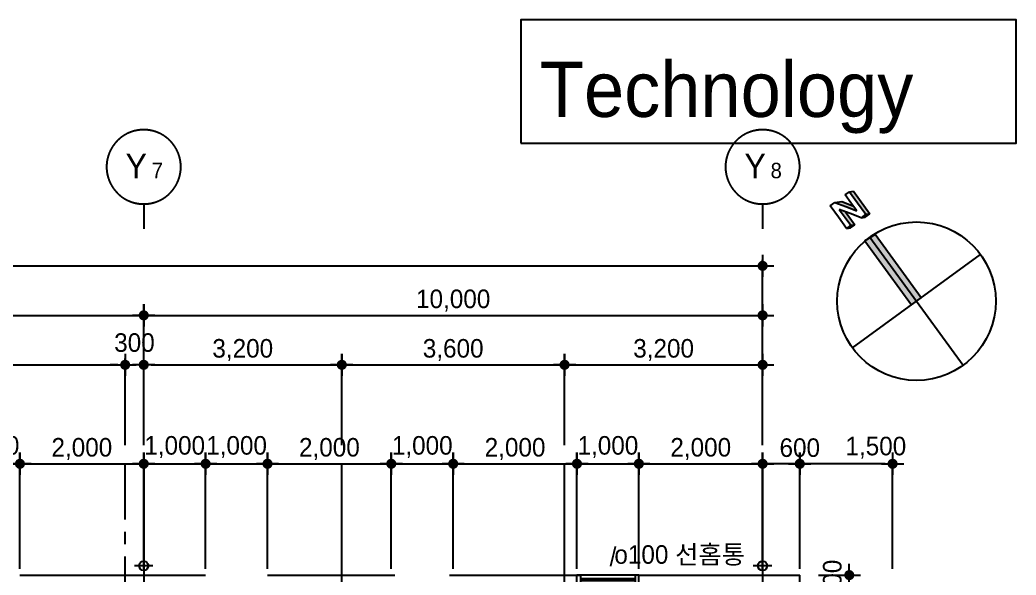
# Model space of a CAD drawing. Extents: x 13990145 to 14069640, y -1806033 to -1750552.
# Drawn here: x 14053440 to 14069535, y -1759529 to -1750552 of the extents above; entities that cross this region are included whole.
import ezdxf
from ezdxf.enums import TextEntityAlignment as Align

# ---------------------------------------------------------------- set-up
doc = ezdxf.new("R2010")
doc.units = 0
doc.header["$LTSCALE"] = 100
doc.header["$MEASUREMENT"] = 0
doc.header["$PDSIZE"] = -10
doc.linetypes.add('CEN', pattern=[66, 60, -2, 2, -2])
doc.layers.get('0').update_dxf_attribs({"linetype": 'CONTINUOUS'})
doc.layers.get('Defpoints').update_dxf_attribs({"linetype": 'CONTINUOUS'})
for name, color, linetype in [('8', 8, 'CONTINUOUS'), ('AXIS', 7, 'CEN'), ('CEN', 1, 'CEN'), ('DIM', 7, 'CONTINUOUS'), ('SY2', 7, 'CONTINUOUS'), ('TEXT1', 7, 'CONTINUOUS'), ('WALL-1', 7, 'CONTINUOUS'), ('WALL-UNKNOWN', 3, 'CONTINUOUS'), ('WID', 4, 'CONTINUOUS'), ('우수드레인', 8, 'CONTINUOUS')]:
    doc.layers.add(name, color=color, linetype=linetype)
doc.styles.add('HY울를도M', font='HYWULM.TTF')
doc.styles.add('굴림', font='H2HDRM.TTF')
doc.styles.add('돋음', font='Dotum.ttf', dxfattribs={"height": 3})
doc.dimstyles.new('DIM100', dxfattribs={"dimtxt": 300, "dimasz": 120, "dimexe": 1, "dimexo": 100, "dimgap": 60, "dimtad": 1, "dimdec": 4, "dimzin": 0, "dimdsep": 46, "dimlunit": 6, "dimtxsty": '굴림', "dimblk": 'DOTT', "dimcen": 0.09, "dimadec": 0, "dimazin": 0, "dimtfac": 1, "dimtdec": 4, "dimtofl": 0, "dimtmove": 2, "dimatfit": 2, "dimldrblk": 'DOTT', "dimfxl": 1, "dimtolj": 1, "dimtzin": 0, "dimarcsym": 0})
doc.dimstyles.new('DIM50', dxfattribs={"dimscale": 50, "dimtxt": 3, "dimasz": 1.2, "dimexe": 1, "dimexo": 1, "dimgap": 0.6, "dimtad": 1, "dimdec": 4, "dimzin": 0, "dimdsep": 46, "dimlunit": 6, "dimtxsty": '굴림', "dimblk": 'DOTT', "dimcen": 0.09, "dimadec": 0, "dimazin": 0, "dimtfac": 1, "dimtdec": 4, "dimtofl": 0, "dimtmove": 2, "dimatfit": 2, "dimldrblk": 'DOTT', "dimfxl": 1, "dimtolj": 1, "dimtzin": 0, "dimarcsym": 0})

# ---------------------------------------------------------------- blocks, each defined once
blk = doc.blocks.new('DOTT')
for p, q in [((0, 1.5), (0, -1.5)), ((-1.5, 0), (1.5, 0))]:
    blk.add_line(p, q)
at = {"color": 6, "const_width": 0.68}
blk.add_lwpolyline([(-0.34, 0, 1), (0.34, 0, 1)], format="xyb", close=True, dxfattribs=at)
blk = doc.blocks.new('*D48')
at = {"layer": 'Defpoints', "color": 0, "lineweight": -3}
for p in [(14065440, -1754529), (14005440, -1757729), (14065440, -1757729)]:
    blk.add_point(p, dxfattribs=at)
at = {"layer": 'DIM', "color": 7, "lineweight": -2}
for p, q in [((14005440, -1757429), (14005440, -1754429)), ((14005560, -1754529), (14065320, -1754529)), ((14065440, -1757429), (14065440, -1754429))]:
    blk.add_line(p, q, dxfattribs=at)
at = {"layer": 'DIM', "color": 7, "lineweight": -2, "xscale": 120, "yscale": 120, "zscale": 120, "rotation": 180}
blk.add_blockref('DOTT', (14005440, -1754529), dxfattribs=at)
at = {"layer": 'DIM', "color": 7, "lineweight": -2, "xscale": 120, "yscale": 120, "zscale": 120}
blk.add_blockref('DOTT', (14065440, -1754529), dxfattribs=at)
at = {"layer": 'DIM', "color": 3, "insert": (14035440, -1754290), "char_height": 300, "attachment_point": 5, "style": '굴림'}
blk.add_mtext('\\A1;60,000', dxfattribs=at)
blk = doc.blocks.new('*D53')
at = {"layer": 'Defpoints', "color": 0, "lineweight": -3}
for p in [(14055440, -1755329), (14045440, -1757729), (14055440, -1757729)]:
    blk.add_point(p, dxfattribs=at)
at = {"layer": 'DIM', "color": 7, "lineweight": -2}
for p, q in [((14045440, -1757429), (14045440, -1755229)), ((14045560, -1755329), (14055320, -1755329)), ((14055440, -1757429), (14055440, -1755229))]:
    blk.add_line(p, q, dxfattribs=at)
at = {"layer": 'DIM', "color": 7, "lineweight": -2, "xscale": 120, "yscale": 120, "zscale": 120, "rotation": 180}
blk.add_blockref('DOTT', (14045440, -1755329), dxfattribs=at)
at = {"layer": 'DIM', "color": 7, "lineweight": -2, "xscale": 120, "yscale": 120, "zscale": 120}
blk.add_blockref('DOTT', (14055440, -1755329), dxfattribs=at)
at = {"layer": 'DIM', "color": 3, "insert": (14050440, -1755090), "char_height": 300, "attachment_point": 5, "style": '굴림'}
blk.add_mtext('\\A1;10,000', dxfattribs=at)
blk = doc.blocks.new('*D54')
at = {"layer": 'Defpoints', "color": 0, "lineweight": -3}
for p in [(14065440, -1755329), (14055440, -1757729), (14065440, -1757729)]:
    blk.add_point(p, dxfattribs=at)
at = {"layer": 'DIM', "color": 7, "lineweight": -2}
for p, q in [((14055440, -1757429), (14055440, -1755229)), ((14055560, -1755329), (14065320, -1755329)), ((14065440, -1757429), (14065440, -1755229))]:
    blk.add_line(p, q, dxfattribs=at)
at = {"layer": 'DIM', "color": 7, "lineweight": -2, "xscale": 120, "yscale": 120, "zscale": 120, "rotation": 180}
blk.add_blockref('DOTT', (14055440, -1755329), dxfattribs=at)
at = {"layer": 'DIM', "color": 7, "lineweight": -2, "xscale": 120, "yscale": 120, "zscale": 120}
blk.add_blockref('DOTT', (14065440, -1755329), dxfattribs=at)
at = {"layer": 'DIM', "color": 3, "insert": (14060440, -1755090), "char_height": 300, "attachment_point": 5, "style": '굴림'}
blk.add_mtext('\\A1;10,000', dxfattribs=at)
blk = doc.blocks.new('BOMBOM_S')
at = {"color": 7}
blk.add_line((0, 0.4), (0, 0), dxfattribs=at)
blk.add_lwpolyline([(-0.6, 1, 1), (0.6, 1, 1), (-0.6, 1, 1)], format="xyb", dxfattribs=at)
at = {"color": 1, "style": '돋음'}
for tag, p, height in [('X', (-0.295, 0.816), 0.4), ('N', (0.129, 0.816), 0.25)]:
    blk.add_attdef(tag, p, '', height=height, dxfattribs=at)
blk = doc.blocks.new('*D95')
at = {"layer": 'Defpoints', "color": 0, "lineweight": -3, "ltscale": 3}
for p in [(14053440, -1757729), (14052440, -1759529), (14053440, -1759529)]:
    blk.add_point(p, dxfattribs=at)
at = {"layer": 'DIM', "color": 7, "lineweight": -2, "ltscale": 3}
for p, q in [((14052440, -1759429), (14052440, -1757728)), ((14052560, -1757729), (14053320, -1757729)), ((14053440, -1759429), (14053440, -1757728))]:
    blk.add_line(p, q, dxfattribs=at)
at = {"layer": 'DIM', "color": 7, "lineweight": -2, "ltscale": 3, "xscale": 120, "yscale": 120, "zscale": 120, "rotation": 180}
blk.add_blockref('DOTT', (14052440, -1757729), dxfattribs=at)
at = {"layer": 'DIM', "color": 7, "lineweight": -2, "ltscale": 3, "xscale": 120, "yscale": 120, "zscale": 120}
blk.add_blockref('DOTT', (14053440, -1757729), dxfattribs=at)
at = {"layer": 'DIM', "color": 3, "ltscale": 3, "insert": (14052940, -1757459), "char_height": 300, "attachment_point": 5, "style": '굴림'}
blk.add_mtext('\\A1;1,000', dxfattribs=at)
blk = doc.blocks.new('*D96')
at = {"layer": 'Defpoints', "color": 0, "lineweight": -3, "ltscale": 3}
for p in [(14055440, -1757729), (14053440, -1759529), (14055440, -1759529)]:
    blk.add_point(p, dxfattribs=at)
at = {"layer": 'DIM', "color": 7, "lineweight": -2, "ltscale": 3}
for p, q in [((14053440, -1759429), (14053440, -1757728)), ((14053560, -1757729), (14055320, -1757729)), ((14055440, -1759429), (14055440, -1757728))]:
    blk.add_line(p, q, dxfattribs=at)
at = {"layer": 'DIM', "color": 7, "lineweight": -2, "ltscale": 3, "xscale": 120, "yscale": 120, "zscale": 120, "rotation": 180}
blk.add_blockref('DOTT', (14053440, -1757729), dxfattribs=at)
at = {"layer": 'DIM', "color": 7, "lineweight": -2, "ltscale": 3, "xscale": 120, "yscale": 120, "zscale": 120}
blk.add_blockref('DOTT', (14055440, -1757729), dxfattribs=at)
at = {"layer": 'DIM', "color": 3, "ltscale": 3, "insert": (14054440, -1757490), "char_height": 300, "attachment_point": 5, "style": '굴림'}
blk.add_mtext('\\A1;2,000', dxfattribs=at)
blk = doc.blocks.new('*D97')
at = {"layer": 'Defpoints', "color": 0, "lineweight": -3, "ltscale": 3}
for p in [(14056440, -1757729), (14055440, -1759529), (14056440, -1759529)]:
    blk.add_point(p, dxfattribs=at)
at = {"layer": 'DIM', "color": 7, "lineweight": -2, "ltscale": 3}
for p, q in [((14055440, -1759429), (14055440, -1757728)), ((14055560, -1757729), (14056320, -1757729)), ((14056440, -1759429), (14056440, -1757728))]:
    blk.add_line(p, q, dxfattribs=at)
at = {"layer": 'DIM', "color": 7, "lineweight": -2, "ltscale": 3, "xscale": 120, "yscale": 120, "zscale": 120, "rotation": 180}
blk.add_blockref('DOTT', (14055440, -1757729), dxfattribs=at)
at = {"layer": 'DIM', "color": 7, "lineweight": -2, "ltscale": 3, "xscale": 120, "yscale": 120, "zscale": 120}
blk.add_blockref('DOTT', (14056440, -1757729), dxfattribs=at)
at = {"layer": 'DIM', "color": 3, "ltscale": 3, "insert": (14055940, -1757459), "char_height": 300, "attachment_point": 5, "style": '굴림'}
blk.add_mtext('\\A1;1,000', dxfattribs=at)
blk = doc.blocks.new('*D98')
at = {"layer": 'Defpoints', "color": 0, "lineweight": -3, "ltscale": 3}
for p in [(14057440, -1757729), (14056440, -1759529), (14057440, -1759529)]:
    blk.add_point(p, dxfattribs=at)
at = {"layer": 'DIM', "color": 7, "lineweight": -2, "ltscale": 3}
for p, q in [((14056440, -1759429), (14056440, -1757728)), ((14056560, -1757729), (14057320, -1757729)), ((14057440, -1759429), (14057440, -1757728))]:
    blk.add_line(p, q, dxfattribs=at)
at = {"layer": 'DIM', "color": 7, "lineweight": -2, "ltscale": 3, "xscale": 120, "yscale": 120, "zscale": 120, "rotation": 180}
blk.add_blockref('DOTT', (14056440, -1757729), dxfattribs=at)
at = {"layer": 'DIM', "color": 7, "lineweight": -2, "ltscale": 3, "xscale": 120, "yscale": 120, "zscale": 120}
blk.add_blockref('DOTT', (14057440, -1757729), dxfattribs=at)
at = {"layer": 'DIM', "color": 3, "ltscale": 3, "insert": (14056940, -1757459), "char_height": 300, "attachment_point": 5, "style": '굴림'}
blk.add_mtext('\\A1;1,000', dxfattribs=at)
blk = doc.blocks.new('*D99')
at = {"layer": 'Defpoints', "color": 0, "lineweight": -3, "ltscale": 3}
for p in [(14062440, -1757729), (14060440, -1759529), (14062440, -1759529)]:
    blk.add_point(p, dxfattribs=at)
at = {"layer": 'DIM', "color": 7, "lineweight": -2, "ltscale": 3}
for p, q in [((14060440, -1759429), (14060440, -1757728)), ((14060560, -1757729), (14062320, -1757729)), ((14062440, -1759429), (14062440, -1757728))]:
    blk.add_line(p, q, dxfattribs=at)
at = {"layer": 'DIM', "color": 7, "lineweight": -2, "ltscale": 3, "xscale": 120, "yscale": 120, "zscale": 120, "rotation": 180}
blk.add_blockref('DOTT', (14060440, -1757729), dxfattribs=at)
at = {"layer": 'DIM', "color": 7, "lineweight": -2, "ltscale": 3, "xscale": 120, "yscale": 120, "zscale": 120}
blk.add_blockref('DOTT', (14062440, -1757729), dxfattribs=at)
at = {"layer": 'DIM', "color": 3, "ltscale": 3, "insert": (14061440, -1757490), "char_height": 300, "attachment_point": 5, "style": '굴림'}
blk.add_mtext('\\A1;2,000', dxfattribs=at)
blk = doc.blocks.new('*D100')
at = {"layer": 'Defpoints', "color": 0, "lineweight": -3, "ltscale": 3}
for p in [(14065440, -1757729), (14063440, -1759529), (14065440, -1759529)]:
    blk.add_point(p, dxfattribs=at)
at = {"layer": 'DIM', "color": 7, "lineweight": -2, "ltscale": 3}
for p, q in [((14063440, -1759429), (14063440, -1757728)), ((14063560, -1757729), (14065320, -1757729)), ((14065440, -1759429), (14065440, -1757728))]:
    blk.add_line(p, q, dxfattribs=at)
at = {"layer": 'DIM', "color": 7, "lineweight": -2, "ltscale": 3, "xscale": 120, "yscale": 120, "zscale": 120, "rotation": 180}
blk.add_blockref('DOTT', (14063440, -1757729), dxfattribs=at)
at = {"layer": 'DIM', "color": 7, "lineweight": -2, "ltscale": 3, "xscale": 120, "yscale": 120, "zscale": 120}
blk.add_blockref('DOTT', (14065440, -1757729), dxfattribs=at)
at = {"layer": 'DIM', "color": 3, "ltscale": 3, "insert": (14064440, -1757490), "char_height": 300, "attachment_point": 5, "style": '굴림'}
blk.add_mtext('\\A1;2,000', dxfattribs=at)
blk = doc.blocks.new('*D101')
at = {"layer": 'Defpoints', "color": 0, "lineweight": -3, "ltscale": 3}
for p in [(14063440, -1757729), (14062440, -1759529), (14063440, -1759529)]:
    blk.add_point(p, dxfattribs=at)
at = {"layer": 'DIM', "color": 7, "lineweight": -2, "ltscale": 3}
for p, q in [((14062440, -1759429), (14062440, -1757728)), ((14062560, -1757729), (14063320, -1757729)), ((14063440, -1759429), (14063440, -1757728))]:
    blk.add_line(p, q, dxfattribs=at)
at = {"layer": 'DIM', "color": 7, "lineweight": -2, "ltscale": 3, "xscale": 120, "yscale": 120, "zscale": 120, "rotation": 180}
blk.add_blockref('DOTT', (14062440, -1757729), dxfattribs=at)
at = {"layer": 'DIM', "color": 7, "lineweight": -2, "ltscale": 3, "xscale": 120, "yscale": 120, "zscale": 120}
blk.add_blockref('DOTT', (14063440, -1757729), dxfattribs=at)
at = {"layer": 'DIM', "color": 3, "ltscale": 3, "insert": (14062940, -1757459), "char_height": 300, "attachment_point": 5, "style": '굴림'}
blk.add_mtext('\\A1;1,000', dxfattribs=at)
blk = doc.blocks.new('*D103')
at = {"layer": 'Defpoints', "color": 0, "lineweight": -3, "ltscale": 3}
for p in [(14065440, -1757729), (14065440, -1759529), (14066040, -1759529)]:
    blk.add_point(p, dxfattribs=at)
at = {"layer": 'DIM', "color": 7, "lineweight": -2, "ltscale": 3}
for p, q in [((14065440, -1759429), (14065440, -1757728)), ((14065920, -1757729), (14065560, -1757729)), ((14066040, -1759429), (14066040, -1757728))]:
    blk.add_line(p, q, dxfattribs=at)
at = {"layer": 'DIM', "color": 7, "lineweight": -2, "ltscale": 3, "xscale": 120, "yscale": 120, "zscale": 120, "rotation": 180}
blk.add_blockref('DOTT', (14065440, -1757729), dxfattribs=at)
at = {"layer": 'DIM', "color": 7, "lineweight": -2, "ltscale": 3, "xscale": 120, "yscale": 120, "zscale": 120}
blk.add_blockref('DOTT', (14066040, -1757729), dxfattribs=at)
at = {"layer": 'DIM', "color": 3, "ltscale": 3, "insert": (14066040, -1757470), "char_height": 300, "attachment_point": 5, "style": '굴림'}
blk.add_mtext('\\A1;600', dxfattribs=at)
blk = doc.blocks.new('*D128')
at = {"layer": 'Defpoints', "color": 0, "lineweight": -3}
for p in [(14066040, -1759529), (14066040, -1760129), (14066840, -1760129)]:
    blk.add_point(p, dxfattribs=at)
at = {"layer": 'DIM', "color": 7, "lineweight": -2}
for p, q in [((14066340, -1759529), (14066940, -1759529)), ((14066840, -1759649), (14066840, -1760009)), ((14066340, -1760129), (14066940, -1760129))]:
    blk.add_line(p, q, dxfattribs=at)
at = {"layer": 'DIM', "color": 7, "lineweight": -2, "xscale": 120, "yscale": 120, "zscale": 120}
for p, rotation in [((14066840, -1759529), 90), ((14066840, -1760129), 270)]:
    blk.add_blockref('DOTT', p, dxfattribs=dict(at, rotation=rotation))
at = {"layer": 'DIM', "color": 3, "insert": (14066567, -1759607), "char_height": 300, "attachment_point": 5, "rotation": 90, "style": '굴림'}
blk.add_mtext('\\A1;600', dxfattribs=at)
blk = doc.blocks.new('방위-1')
at = {"layer": 'SY2'}
blk.add_hatch(color=256, dxfattribs=at).paths.add_polyline_path([(1079, 670), (978, 834), (-57, 78), (57, -78)])
for p, q in [((1358, 1261), (1541, 1395)), ((1358, 1261), (1541, 1395)), ((1597, 1318), (1530, 1142)), ((1597, 1318), (1530, 1142)), ((1541, 1395), (1597, 1318)), ((1541, 1395), (1597, 1318)), ((1597, 1318), (1613, 1204)), ((1597, 1318), (1613, 1204)), ((1177, 1129), (1358, 1261)), ((1177, 1129), (1358, 1261)), ((1228, 1060), (1177, 1129)), ((1177, 1129), (1186, 1064)), ((1228, 1060), (1177, 1129)), ((1177, 1129), (1186, 1064)), ((1355, 1153), (1228, 1060)), ((1355, 1153), (1228, 1060)), ((1447, 1149), (1236, 995)), ((1447, 1149), (1236, 995)), ((1483, 1247), (1355, 1153)), ((1483, 1247), (1355, 1153)), ((1417, 1069), (1483, 1247)), ((1417, 1069), (1483, 1247)), ((1530, 1142), (1462, 966)), ((1530, 1142), (1462, 966)), ((1613, 1204), (1544, 1026)), ((1613, 1204), (1544, 1026)), ((1590, 1059), (1718, 1153)), ((1590, 1059), (1718, 1153)), ((1718, 1153), (1768, 1084)), ((1718, 1153), (1768, 1084)), ((-756, 1034), (756, -1034)), ((1186, 1064), (1236, 995)), ((1186, 1064), (1236, 995)), ((1228, 1060), (1236, 995)), ((1228, 1060), (1236, 995)), ((1350, 893), (1417, 1069)), ((1350, 893), (1417, 1069)), ((1777, 1019), (1413, 753)), ((1777, 1019), (1413, 753)), ((1462, 966), (1590, 1059)), ((1462, 966), (1590, 1059)), ((1768, 1084), (1588, 952)), ((1768, 1084), (1588, 952)), ((1768, 1084), (1777, 1019)), ((1768, 1084), (1777, 1019)), ((1405, 818), (1350, 893)), ((1350, 893), (1359, 828)), ((1405, 818), (1350, 893)), ((1350, 893), (1359, 828)), ((1359, 828), (1413, 753)), ((1359, 828), (1413, 753)), ((1588, 952), (1405, 818)), ((1588, 952), (1405, 818)), ((1405, 818), (1413, 753)), ((1405, 818), (1413, 753)), ((1034, 756), (-1034, -756))]:
    blk.add_line(p, q, dxfattribs=at)
blk.add_lwpolyline([(-57, 78), (57, -78), (1079, 670), (978, 834)], close=True, dxfattribs=at)
blk.add_circle((0, 0), 1281, dxfattribs=at)
for points in [[(1597, 1318), (1613, 1204), (1462, 966)], [(1597, 1318), (1613, 1204), (1462, 966)], [(1177, 1129), (1228, 1060), (1186, 1064)], [(1177, 1129), (1228, 1060), (1186, 1064)], [(1483, 1247), (1447, 1149), (1228, 1060)], [(1483, 1247), (1447, 1149), (1228, 1060)], [(1447, 1149), (1228, 1060), (1236, 995)], [(1447, 1149), (1228, 1060), (1236, 995)], [(1613, 1204), (1544, 1026), (1462, 966)], [(1613, 1204), (1544, 1026), (1462, 966)], [(1186, 1064), (1236, 995), (1228, 1060)], [(1186, 1064), (1236, 995), (1228, 1060)], [(1413, 753), (1405, 818), (1768, 1084)], [(1413, 753), (1405, 818), (1768, 1084)], [(1768, 1084), (1777, 1019), (1413, 753)], [(1768, 1084), (1777, 1019), (1413, 753)], [(1350, 893), (1405, 818), (1359, 828)], [(1350, 893), (1405, 818), (1359, 828)], [(1405, 818), (1413, 753), (1359, 828)], [(1405, 818), (1413, 753), (1359, 828)]]:
    blk.add_solid(points, dxfattribs=at)
blk = doc.blocks.new('*D140')
at = {"layer": 'Defpoints', "color": 0, "lineweight": -3}
for p in [(14058640, -1756129), (14055440, -1757729), (14058640, -1757729)]:
    blk.add_point(p, dxfattribs=at)
at = {"layer": 'DIM', "color": 7, "lineweight": -2}
for p, q in [((14055440, -1757429), (14055440, -1756029)), ((14055560, -1756129), (14058520, -1756129)), ((14058640, -1757429), (14058640, -1756029))]:
    blk.add_line(p, q, dxfattribs=at)
at = {"layer": 'DIM', "color": 7, "lineweight": -2, "xscale": 120, "yscale": 120, "zscale": 120, "rotation": 180}
blk.add_blockref('DOTT', (14055440, -1756129), dxfattribs=at)
at = {"layer": 'DIM', "color": 7, "lineweight": -2, "xscale": 120, "yscale": 120, "zscale": 120}
blk.add_blockref('DOTT', (14058640, -1756129), dxfattribs=at)
at = {"layer": 'DIM', "color": 3, "insert": (14057040, -1755890), "char_height": 300, "attachment_point": 5, "style": '굴림'}
blk.add_mtext('\\A1;3,200', dxfattribs=at)
blk = doc.blocks.new('*D141')
at = {"layer": 'Defpoints', "color": 0, "lineweight": -3}
for p in [(14062240, -1756129), (14058640, -1757729), (14062240, -1757729)]:
    blk.add_point(p, dxfattribs=at)
at = {"layer": 'DIM', "color": 7, "lineweight": -2}
for p, q in [((14058640, -1757429), (14058640, -1756029)), ((14058760, -1756129), (14062120, -1756129)), ((14062240, -1757429), (14062240, -1756029))]:
    blk.add_line(p, q, dxfattribs=at)
at = {"layer": 'DIM', "color": 7, "lineweight": -2, "xscale": 120, "yscale": 120, "zscale": 120, "rotation": 180}
blk.add_blockref('DOTT', (14058640, -1756129), dxfattribs=at)
at = {"layer": 'DIM', "color": 7, "lineweight": -2, "xscale": 120, "yscale": 120, "zscale": 120}
blk.add_blockref('DOTT', (14062240, -1756129), dxfattribs=at)
at = {"layer": 'DIM', "color": 3, "insert": (14060440, -1755890), "char_height": 300, "attachment_point": 5, "style": '굴림'}
blk.add_mtext('\\A1;3,600', dxfattribs=at)
blk = doc.blocks.new('*D150')
at = {"layer": 'Defpoints', "color": 0, "lineweight": -3, "ltscale": 3}
for p in [(14066040, -1757729), (14066040, -1759529), (14067540, -1759529)]:
    blk.add_point(p, dxfattribs=at)
at = {"layer": 'DIM', "color": 7, "lineweight": -2, "ltscale": 3}
for p, q in [((14066040, -1759429), (14066040, -1757728)), ((14067420, -1757729), (14066160, -1757729)), ((14067540, -1759429), (14067540, -1757728))]:
    blk.add_line(p, q, dxfattribs=at)
at = {"layer": 'DIM', "color": 7, "lineweight": -2, "ltscale": 3, "xscale": 120, "yscale": 120, "zscale": 120, "rotation": 180}
blk.add_blockref('DOTT', (14066040, -1757729), dxfattribs=at)
at = {"layer": 'DIM', "color": 7, "lineweight": -2, "ltscale": 3, "xscale": 120, "yscale": 120, "zscale": 120}
blk.add_blockref('DOTT', (14067540, -1757729), dxfattribs=at)
at = {"layer": 'DIM', "color": 3, "ltscale": 3, "insert": (14067269, -1757470), "char_height": 300, "attachment_point": 5, "style": '굴림'}
blk.add_mtext('\\A1;1,500', dxfattribs=at)
blk = doc.blocks.new('aw-1000-325')
at = {"layer": 'WID', "color": 8}
for p, q in [((970, 325), (0, 325)), ((0, 150), (1000, 150)), ((0, 0), (1000, 0))]:
    blk.add_line(p, q, dxfattribs=at)
at = {"layer": 'WID'}
for points in [[(0, 325), (30, 325), (30, 150), (0, 150)], [(970, 325), (1000, 325), (1000, 150), (970, 150)], [(60, 150), (0, 150), (0, 0), (60, 0)], [(60, 63), (940, 63), (940, 87), (60, 87)], [(940, 150), (1000, 150), (1000, 0), (940, 0)]]:
    blk.add_lwpolyline(points, close=True, dxfattribs=at)
blk = doc.blocks.new('*D191')
at = {"layer": 'Defpoints', "color": 0, "lineweight": -3}
for p in [(14065440, -1756129), (14062240, -1757729), (14065440, -1757728)]:
    blk.add_point(p, dxfattribs=at)
at = {"layer": 'DIM', "color": 7, "lineweight": -2}
for p, q in [((14062240, -1757429), (14062240, -1756029)), ((14062360, -1756129), (14065320, -1756129)), ((14065440, -1757428), (14065440, -1756029))]:
    blk.add_line(p, q, dxfattribs=at)
at = {"layer": 'DIM', "color": 7, "lineweight": -2, "xscale": 120, "yscale": 120, "zscale": 120, "rotation": 180}
blk.add_blockref('DOTT', (14062240, -1756129), dxfattribs=at)
at = {"layer": 'DIM', "color": 7, "lineweight": -2, "xscale": 120, "yscale": 120, "zscale": 120}
blk.add_blockref('DOTT', (14065440, -1756129), dxfattribs=at)
at = {"layer": 'DIM', "color": 3, "insert": (14063840, -1755890), "char_height": 300, "attachment_point": 5, "style": '굴림'}
blk.add_mtext('\\A1;3,200', dxfattribs=at)
blk = doc.blocks.new('*D214')
at = {"layer": 'Defpoints', "color": 0, "lineweight": -3, "ltscale": 3}
for p in [(14059440, -1757729), (14057440, -1759529), (14059440, -1759529)]:
    blk.add_point(p, dxfattribs=at)
at = {"layer": 'DIM', "color": 7, "lineweight": -2, "ltscale": 3}
for p, q in [((14057440, -1759429), (14057440, -1757728)), ((14057560, -1757729), (14059320, -1757729)), ((14059440, -1759429), (14059440, -1757728))]:
    blk.add_line(p, q, dxfattribs=at)
at = {"layer": 'DIM', "color": 7, "lineweight": -2, "ltscale": 3, "xscale": 120, "yscale": 120, "zscale": 120, "rotation": 180}
blk.add_blockref('DOTT', (14057440, -1757729), dxfattribs=at)
at = {"layer": 'DIM', "color": 7, "lineweight": -2, "ltscale": 3, "xscale": 120, "yscale": 120, "zscale": 120}
blk.add_blockref('DOTT', (14059440, -1757729), dxfattribs=at)
at = {"layer": 'DIM', "color": 3, "ltscale": 3, "insert": (14058440, -1757490), "char_height": 300, "attachment_point": 5, "style": '굴림'}
blk.add_mtext('\\A1;2,000', dxfattribs=at)
blk = doc.blocks.new('*D215')
at = {"layer": 'Defpoints', "color": 0, "lineweight": -3, "ltscale": 3}
for p in [(14060440, -1757729), (14059440, -1759529), (14060440, -1759529)]:
    blk.add_point(p, dxfattribs=at)
at = {"layer": 'DIM', "color": 7, "lineweight": -2, "ltscale": 3}
for p, q in [((14059440, -1759429), (14059440, -1757728)), ((14059560, -1757729), (14060320, -1757729)), ((14060440, -1759429), (14060440, -1757728))]:
    blk.add_line(p, q, dxfattribs=at)
at = {"layer": 'DIM', "color": 7, "lineweight": -2, "ltscale": 3, "xscale": 120, "yscale": 120, "zscale": 120, "rotation": 180}
blk.add_blockref('DOTT', (14059440, -1757729), dxfattribs=at)
at = {"layer": 'DIM', "color": 7, "lineweight": -2, "ltscale": 3, "xscale": 120, "yscale": 120, "zscale": 120}
blk.add_blockref('DOTT', (14060440, -1757729), dxfattribs=at)
at = {"layer": 'DIM', "color": 3, "ltscale": 3, "insert": (14059940, -1757459), "char_height": 300, "attachment_point": 5, "style": '굴림'}
blk.add_mtext('\\A1;1,000', dxfattribs=at)
blk = doc.blocks.new('*D277')
at = {"layer": 'Defpoints', "color": 0, "lineweight": -3}
for p in [(14055140, -1756129), (14045440, -1757549), (14055140, -1757729)]:
    blk.add_point(p, dxfattribs=at)
at = {"layer": 'DIM', "color": 7, "lineweight": -2}
for p, q in [((14045440, -1757249), (14045440, -1756029)), ((14045560, -1756129), (14055020, -1756129)), ((14055140, -1757429), (14055140, -1756029))]:
    blk.add_line(p, q, dxfattribs=at)
at = {"layer": 'DIM', "color": 7, "lineweight": -2, "xscale": 120, "yscale": 120, "zscale": 120, "rotation": 180}
blk.add_blockref('DOTT', (14045440, -1756129), dxfattribs=at)
at = {"layer": 'DIM', "color": 7, "lineweight": -2, "xscale": 120, "yscale": 120, "zscale": 120}
blk.add_blockref('DOTT', (14055140, -1756129), dxfattribs=at)
at = {"layer": 'DIM', "color": 3, "insert": (14050290, -1755890), "char_height": 300, "attachment_point": 5, "style": '굴림'}
blk.add_mtext('\\A1;9,700', dxfattribs=at)
blk = doc.blocks.new('*D278')
at = {"layer": 'Defpoints', "color": 0, "lineweight": -3}
for p in [(14055440, -1756129), (14055140, -1757729), (14055440, -1757729)]:
    blk.add_point(p, dxfattribs=at)
at = {"layer": 'DIM', "color": 7, "lineweight": -2}
for p, q in [((14055020, -1756129), (14054900, -1756129)), ((14055140, -1757429), (14055140, -1756029)), ((14055440, -1757429), (14055440, -1756029)), ((14055560, -1756129), (14055680, -1756129))]:
    blk.add_line(p, q, dxfattribs=at)
at = {"layer": 'DIM', "color": 7, "lineweight": -2, "xscale": 120, "yscale": 120, "zscale": 120}
blk.add_blockref('DOTT', (14055140, -1756129), dxfattribs=at)
at = {"layer": 'DIM', "color": 7, "lineweight": -2, "xscale": 120, "yscale": 120, "zscale": 120, "rotation": 180}
blk.add_blockref('DOTT', (14055440, -1756129), dxfattribs=at)
at = {"layer": 'DIM', "color": 3, "insert": (14055290, -1755771), "char_height": 300, "attachment_point": 5, "style": '굴림'}
blk.add_mtext('\\A1;300', dxfattribs=at)

msp = doc.modelspace()

# ---------------------------------------------------------------- linework, layer by layer
at = {"layer": '8', "ltscale": 3}
msp.add_lwpolyline([(14061534.95655, -1752546.6152), (14069534.95655, -1752546.6152), (14069534.95655, -1750552.37395), (14061534.95655, -1750552.37395)], close=True, dxfattribs=at)
at = {"layer": 'CEN', "linetype": 'CEN'}
for p, q in [((14055139.53431, -1785028.57588), (14055139.53431, -1757728.57588)), ((14058639.53431, -1762228.57588), (14058639.53431, -1757728.57588)), ((14058639.53431, -1762228.57588), (14058639.53431, -1757728.57588)), ((14062239.53431, -1762228.57588), (14062239.53431, -1757728.57588)), ((14062239.53431, -1762228.57588), (14062239.53431, -1757728.57588)), ((14065439.53431, -1757728.57588), (14065439.53431, -1790956.0122)), ((14055439.53431, -1757828.57588), (14055439.53431, -1798528.57588)), ((14055439.53431, -1757828.57588), (14055439.53431, -1798528.57588))]:
    msp.add_line(p, q, dxfattribs=at)
at = {"layer": 'WALL-1', "color": 4}
msp.add_line((14066039.53431, -1765128.57588), (14066039.53431, -1759528.57588), dxfattribs=at)
at = {"layer": 'WALL-UNKNOWN', "color": 4}
for p, q in [((14053439.53431, -1759528.57588), (14056439.53431, -1759528.57588)), ((14057439.53431, -1759528.57588), (14059499.53431, -1759528.57588)), ((14060379.53431, -1759528.57588), (14062439.53431, -1759528.57588)), ((14063439.53431, -1759528.57588), (14066039.53431, -1759528.57588))]:
    msp.add_line(p, q, dxfattribs=at)
at = {"layer": '우수드레인', "color": 1, "ltscale": 2}
for p, q in [((14055439.53431, -1759228.35824), (14055439.53431, -1759528.35824)), ((14065439.53431, -1759228.3188), (14065439.53431, -1759528.3188)), ((14055589.53431, -1759378.35824), (14055289.53431, -1759378.35824)), ((14055539.53431, -1759378.35824), (14055339.53431, -1759378.35824)), ((14055439.53431, -1759278.35824), (14055439.53431, -1759478.35824)), ((14065589.53431, -1759378.3188), (14065289.53431, -1759378.3188)), ((14065539.53431, -1759378.3188), (14065339.53431, -1759378.3188)), ((14065439.53431, -1759278.3188), (14065439.53431, -1759478.3188))]:
    msp.add_line(p, q, dxfattribs=at)
at = {"layer": '우수드레인', "color": 7, "ltscale": 2}
for centre in [(14055439.53431, -1759378.35824), (14065439.53431, -1759378.3188)]:
    msp.add_circle(centre, 75, dxfattribs=at)

# ---------------------------------------------------------------- block references
at = {"layer": 'AXIS', "xscale": 1000, "yscale": 1000, "zscale": 1000}
for p, values in [((14055439.53431, -1753928.57588), {'X': 'Y', 'N': '7'}), ((14065439.53431, -1753928.57588), {'X': 'Y', 'N': '8'})]:
    msp.add_blockref('BOMBOM_S', p, dxfattribs=at).add_auto_attribs(values)
at = {"layer": 'SY2', "rotation": 90}
msp.add_blockref('방위-1', (14067925.89024, -1755100.42929), dxfattribs=at)
at = {"layer": 'WID', "rotation": 180}
msp.add_blockref('aw-1000-325', (14063439.53431, -1759528.57588), dxfattribs=at)

# ---------------------------------------------------------------- texts
at = {"layer": 'TEXT1', "ltscale": 0.85, "style": 'HY울를도M'}
msp.add_text('Technology', height=892.41075, dxfattribs=at).set_placement((14061840.20175, -1752120.93997))
at = {"layer": 'TEXT1', "style": 'HY울를도M'}
for s, p in [('/', (14063021.94278, -1759226.14039)), ('o100 선홈통', (14064099.94278, -1759189.14039))]:
    msp.add_text(s, height=300, dxfattribs=at).set_placement(p, align=Align.MIDDLE)

# ---------------------------------------------------------------- dimensions: what is measured, and where the dimension line sits
at = {"layer": 'DIM'}
for base, p1, p2, picture, middle in [((14065439.5343135409, -1754528.575879273), (14005439.5343135409, -1757728.575879273), (14065439.5343135409, -1757728.575879273), '*D48', (14035439.5343135409, -1754289.5376548581)), ((14055439.53431, -1755328.57588), (14045439.53431, -1757728.57588), (14055439.53431, -1757728.57588), '*D53', (14050439.53431, -1755089.90757)), ((14065439.53431, -1755328.57588), (14055439.53431, -1757728.57588), (14065439.53431, -1757728.57588), '*D54', (14060439.53431, -1755089.90757)), ((14055439.53431, -1756128.57588), (14055139.53431, -1757728.57588), (14055439.53431, -1757728.57588), '*D278', (14055289.53431, -1755771.18994)), ((14055139.53431, -1756128.57588), (14045439.53431, -1757548.57588), (14055139.53431, -1757728.57588), '*D277', (14050289.53431, -1755889.90757)), ((14058639.53431, -1756128.57588), (14055439.53431, -1757728.57588), (14058639.53431, -1757728.57588), '*D140', (14057039.53431, -1755889.53765)), ((14062239.53431, -1756128.57588), (14058639.53431, -1757728.57588), (14062239.53431, -1757728.57588), '*D141', (14060439.53431, -1755889.53765)), ((14065439.53431, -1756128.57588), (14062239.53431, -1757728.57588), (14065439.53431, -1757727.57588), '*D191', (14063839.53431, -1755889.53765))]:
    dim = msp.add_linear_dim(base=base, p1=p1, p2=p2, dimstyle='DIM50', override={"dimscale": 100, "dimexo": 3}, dxfattribs=at)
    dim.commit()
    dim.dimension.update_dxf_attribs({"geometry": picture, "text_midpoint": middle})
at = {"layer": 'DIM', "ltscale": 3}
for base, p1, p2, picture, middle in [((14053439.53431, -1757728.57588), (14052439.53431, -1759528.57588), (14053439.53431, -1759528.57588), '*D95', (14052939.53431, -1757458.90757)), ((14055439.53431, -1757728.57588), (14053439.53431, -1759528.57588), (14055439.53431, -1759528.57588), '*D96', (14054439.53431, -1757489.53765)), ((14056439.53431, -1757728.57588), (14055439.53431, -1759528.57588), (14056439.53431, -1759528.57588), '*D97', (14055939.53431, -1757458.90757)), ((14057439.53431, -1757728.57588), (14056439.53431, -1759528.57588), (14057439.53431, -1759528.57588), '*D98', (14056939.53431, -1757458.90757)), ((14059439.53431, -1757728.57588), (14057439.53431, -1759528.57588), (14059439.53431, -1759528.57588), '*D214', (14058439.53431, -1757489.53765)), ((14060439.53431, -1757728.57588), (14059439.53431, -1759528.57588), (14060439.53431, -1759528.57588), '*D215', (14059939.53431, -1757458.90757)), ((14062439.53431, -1757728.57588), (14060439.53431, -1759528.57588), (14062439.53431, -1759528.57588), '*D99', (14061439.53431, -1757489.53765)), ((14063439.53431, -1757728.57588), (14062439.53431, -1759528.57588), (14063439.53431, -1759528.57588), '*D101', (14062939.53431, -1757458.90757)), ((14065439.53431, -1757728.57588), (14063439.53431, -1759528.57588), (14065439.53431, -1759528.57588), '*D100', (14064439.53431, -1757489.53765))]:
    dim = msp.add_linear_dim(base=base, p1=p1, p2=p2, dimstyle='DIM100', dxfattribs=at)
    dim.commit()
    dim.dimension.update_dxf_attribs({"geometry": picture, "text_midpoint": middle})
for base, p1, p2, picture, middle in [((14065439.53431, -1757728.57588), (14066039.53431, -1759528.57588), (14065439.53431, -1759528.57588), '*D103', (14066039.53431, -1757470.18994)), ((14066039.53431, -1757728.57588), (14067539.53431, -1759528.57588), (14066039.53431, -1759528.57588), '*D150', (14067268.71149, -1757470.18994))]:
    dim = msp.add_linear_dim(base=base, p1=p1, p2=p2, angle=180, dimstyle='DIM100', dxfattribs=at)
    dim.commit()
    dim.dimension.update_dxf_attribs({"geometry": picture, "text_midpoint": middle, "dimtype": 128})
at = {"layer": 'DIM'}
dim = msp.add_linear_dim(base=(14066839.53431, -1760128.57588), p1=(14066039.53431, -1759528.57588), p2=(14066039.53431, -1760128.57588), angle=90, dimstyle='DIM50', override={"dimscale": 100, "dimexo": 3}, dxfattribs=at)
dim.commit()
dim.dimension.update_dxf_attribs({"geometry": '*D128', "text_midpoint": (14066566.61212, -1759607.25638), "dimtype": 128})

doc.saveas('drawing.dxf')
